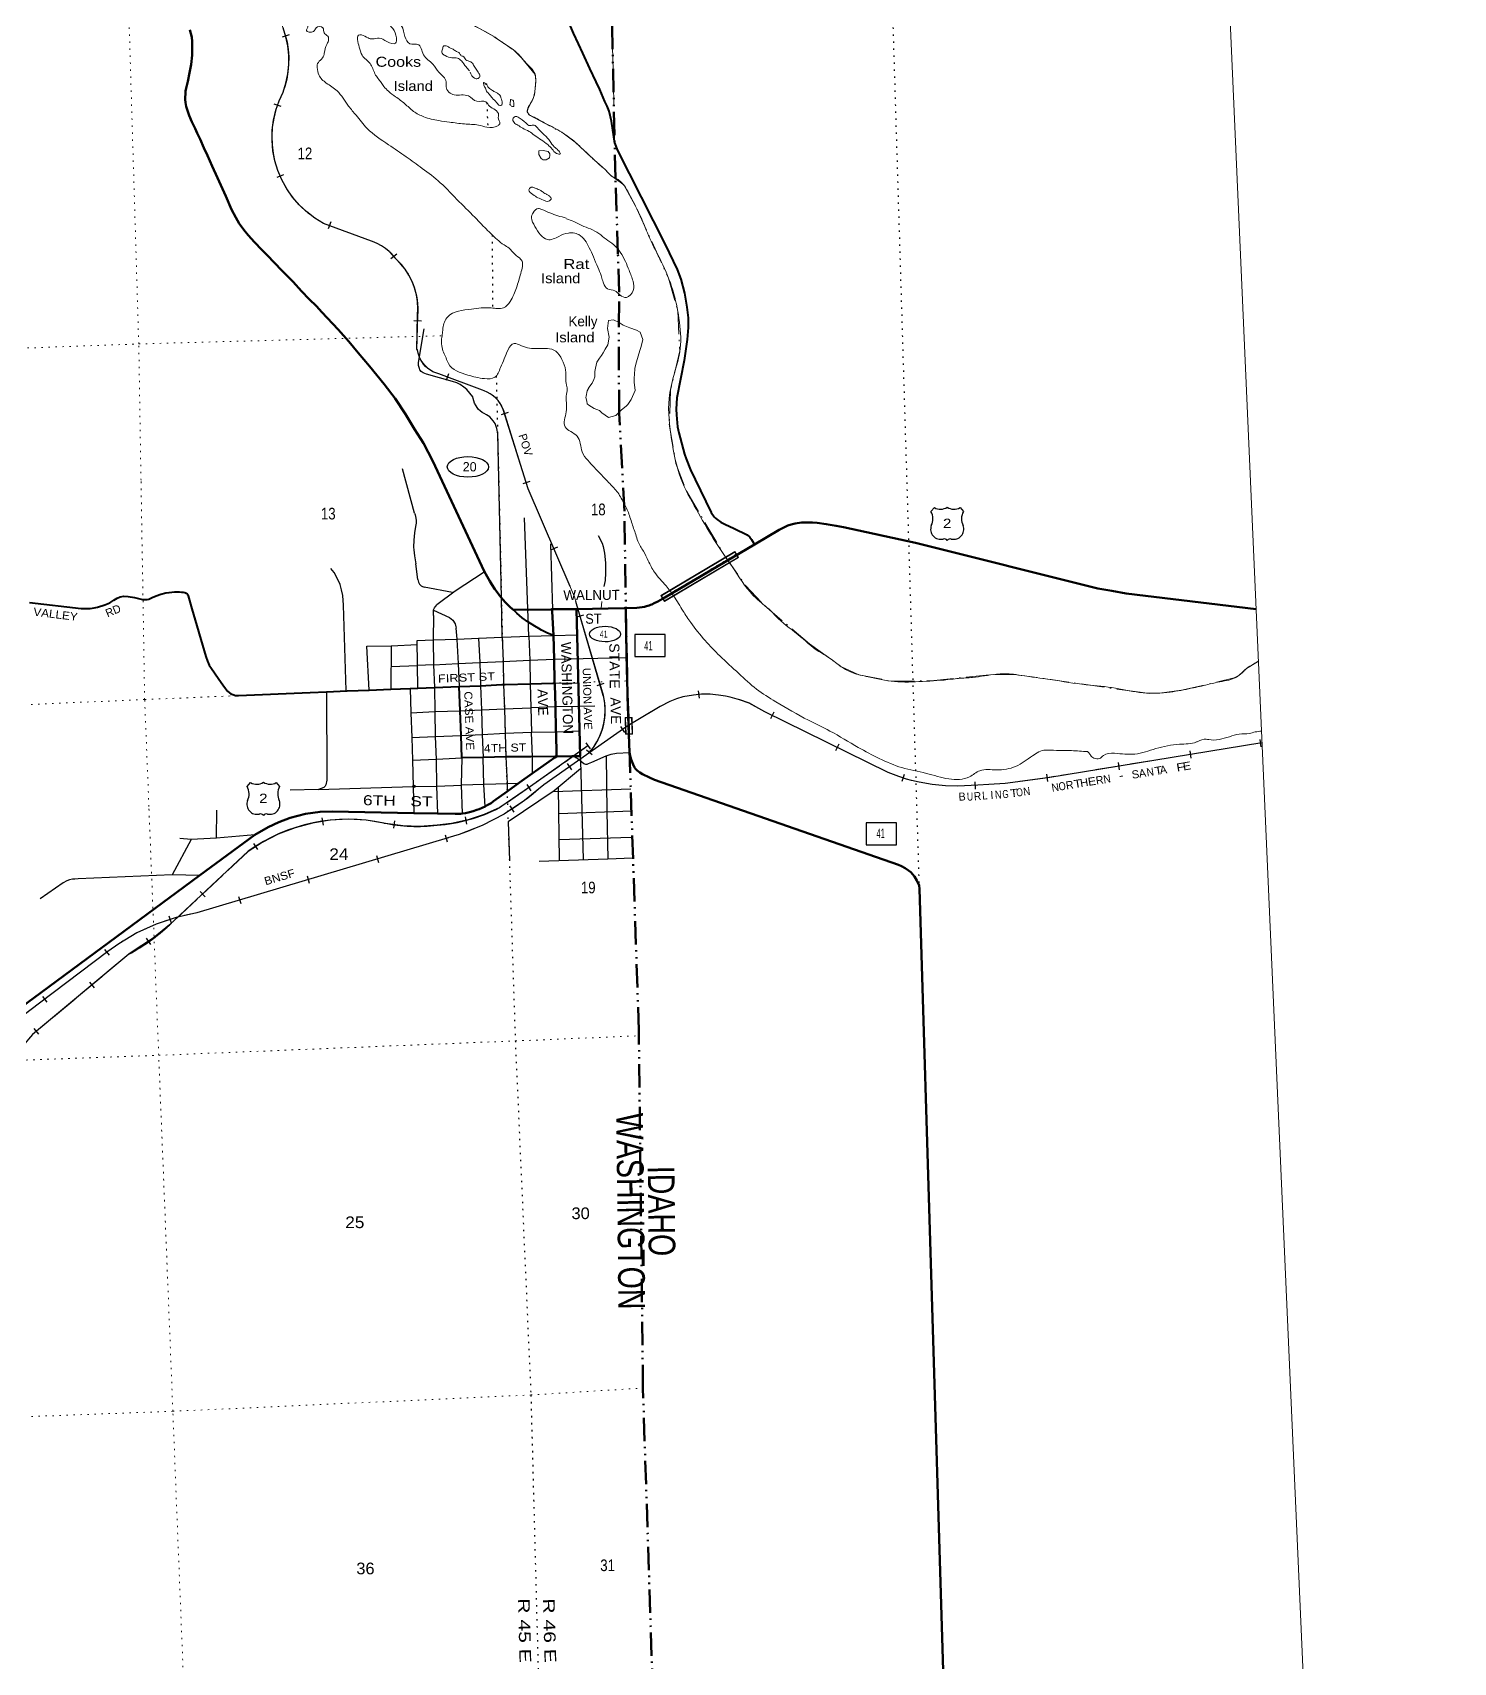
# Model space of a CAD drawing. Header units: feet. Extents: x 733631 to 986127, y 195788 to 388968.
# Drawn here: x 964826 to 986127, y 256671 to 281106 of the extents above; entities that cross this region are included whole.
import ezdxf
from ezdxf.enums import TextEntityAlignment as Align

# ---------------------------------------------------------------- set-up
doc = ezdxf.new("R2010")
doc.units = ezdxf.units.FT
doc.header["$LTSCALE"] = 70
doc.header["$PDMODE"] = 32
doc.header["$PDSIZE"] = 35
for name, pattern in [('DASH_DOUBLE_DOT', [9.2, 5, -1.2, 0.3, -1.2, 0.3, -1.2]), ('DOT_DASHED', [7.7, 5, -1.2, 0.3, -1.2]), ('DOTTED', [1.5, 0.3, -1.2]), ('LONG_DASHED', [7.5, 6, -1.5])]:
    doc.linetypes.add(name, pattern=pattern)
for name, color, linetype, lineweight in [('10', 7, 'DASH_DOUBLE_DOT', 60), ('16', 7, 'Continuous', 25), ('17', 7, 'Continuous', 25), ('20', 7, 'Continuous', 70), ('23', 7, 'Continuous', 70), ('26', 7, 'Continuous', 40), ('29', 7, 'Continuous', 25), ('34', 7, 'Continuous', 25), ('39', 7, 'Continuous', 13), ('4', 7, 'Continuous', 13), ('44', 7, 'DOT_DASHED', 13), ('55', 7, 'DOTTED', 100), ('57', 7, 'Continuous', 13), ('59', 7, 'Continuous', 13), ('6', 7, 'DOTTED', 25), ('63', 7, 'Continuous', 25), ('7', 7, 'DOTTED', 13)]:
    doc.layers.add(name, color=color, linetype=linetype, lineweight=lineweight)
doc.layers.add('27', color=7, linetype='Continuous')
doc.layers.add('42', color=7, linetype='Continuous')

msp = doc.modelspace()

# ---------------------------------------------------------------- linework, layer by layer
at = {"layer": '10'}
for points in [[(973758.24, 270837.44), (973736.11, 271500.52), (973698.67, 273932.53), (973619.74, 275399.68), (973612.91, 276726.2), (973622.28, 277215.26), (973602.32, 277783.99), (973564.26, 278925.54), (973380.03, 287394.26), (973382.82, 287468.56), (973243.5, 292659.71), (973249.6, 292762.94), (973095.97, 296695.18)], [(974259.5, 250745.89), (974146.04, 255406.99), (974148.83, 255481.29), (973976.58, 260784.39), (973915.89, 266064.95), (973914.79, 266145.69), (973758.24, 270837.44)]]:
    msp.add_lwpolyline(points, dxfattribs=at)
at = {"layer": '16'}
for p, q in [((978295.02, 273925.85), (978346.33, 273984.61)), ((978538.09, 273990.58), (978537.81, 273990.38)), ((978730.18, 273984.7), (978781.57, 273925.85)), ((968043.58, 269802.63), (968094.89, 269861.39)), ((968286.65, 269867.36), (968286.37, 269867.16)), ((968478.74, 269861.48), (968530.13, 269802.63))]:
    msp.add_line(p, q, dxfattribs=at)
for centre, radius, start, end in [((978102.04, 273815.22), 222.05, 332.97043, 29.75871), ((978437.41, 274142.27), 182.07, 239.97227, 303.45418), ((978639.19, 274141.77), 181.52, 236.33975, 300.08743), ((978639.18, 274142.27), 182.07, 236.54582, 236.59441), ((978974.54, 273815.22), 222.05, 150.24129, 207.02957), ((978441.23, 273660.32), 151.42, 159.09177, 283.81923), ((978635.35, 273660.32), 151.42, 256.18077, 20.90823), ((967850.6, 269692), 222.05, 332.97043, 29.75871), ((968185.97, 270019.05), 182.07, 239.97227, 303.45418), ((968387.75, 270018.55), 181.52, 236.33975, 300.08743), ((968387.74, 270019.05), 182.07, 236.54582, 236.59441), ((968723.1, 269692), 222.05, 150.24129, 207.02957), ((968189.79, 269537.1), 151.42, 159.09177, 283.81923), ((968383.91, 269537.1), 151.42, 256.18077, 20.90823)]:
    msp.add_arc(centre, radius, start, end, dxfattribs=at)
for centre, major_axis, start_param, end_param in [((978496.57, 273461.5), (-19.56, 51.67), 4.95877769, 6.28318531), ((978580.02, 273461.5), (19.56, 51.67), 0, 1.32637542), ((968245.13, 269338.28), (-19.56, 51.67), 4.95877769, 6.28318531), ((968328.58, 269338.28), (19.56, 51.67), 0, 1.32637542)]:
    msp.add_ellipse(centre, major_axis=major_axis, ratio=0.929097, start_param=start_param, end_param=end_param, dxfattribs=at)
at = {"layer": '17'}
for points in [[(973853.24, 271753.45), (974309.53, 271753.45), (974309.53, 272083.68), (973853.24, 272083.68)], [(977323.47, 268929.43), (977779.76, 268929.43), (977779.76, 269259.66), (977323.47, 269259.66)]]:
    msp.add_lwpolyline(points, close=True, dxfattribs=at)
for centre, major_axis in [((971352.53, 274595.14), (309.24, -1)), ((973409.85, 272088.22), (232.27, -0.75))]:
    msp.add_ellipse(centre, major_axis=major_axis, ratio=0.500121, dxfattribs=at)
at = {"layer": '20'}
for p, q in [((972980.52, 272462.39), (973037.97, 270258.57)), ((972681.63, 270254.88), (972908.46, 270257.23)), ((972908.46, 270257.23), (973037.97, 270258.57))]:
    msp.add_line(p, q, dxfattribs=at)
for points in [[(975648.8, 273433.06), (976017.41, 273651.71), (976077.2, 273681.22), (976120.3, 273703.3), (976148.37, 273715.33), (976200.49, 273733.39), (976260.63, 273747.43), (976354.85, 273759.46), (976445.06, 273763.48), (976519.23, 273763.48), (976587.39, 273757.46), (976723.71, 273737.4), (976873.05, 273713.31), (976981.31, 273693.25), (978065.07, 273458.05)], [(973721.95, 272475.31), (973883.61, 272483.69), (973963.79, 272491.71), (973998.36, 272497.73), (974030.44, 272505.76), (974068.53, 272516.79), (974091.87, 272525.37), (974109.62, 272532.84), (974145.71, 272549.89), (974199.34, 272578.97), (974303.58, 272635.13), (975648.8, 273433.06)], [(978065.07, 273458.05), (980794.5, 272772.9), (981005.67, 272734.88), (981221.87, 272698.65), (983168.26, 272463.23)], [(972980.52, 272462.39), (972951.44, 272461.88), (972649.7, 272459.7), (972612.44, 272459.43)], [(972635.01, 272065.52), (972614.08, 272430.86), (972612.44, 272459.43)], [(973721.95, 272475.31), (973693.63, 272474.81), (972980.52, 272462.39)], [(972653.05, 271353.8), (972652.39, 271379.38), (972643.7, 271713.89), (972635.01, 272065.52)], [(972681.63, 270254.88), (972680.83, 270279.88), (972673.72, 270601.38), (972673.17, 270626.38), (972672.71, 270651.38), (972663.53, 271004.2), (972653.78, 271329.38), (972653.05, 271353.8)], [(964398.91, 266303.51), (967328.21, 268469.39), (968156.31, 269076.51), (968358.33, 269195.17), (968520.15, 269269.11), (968689.95, 269335.06), (968915.7, 269391.01), (969137.44, 269424.99), (969317.24, 269428.98), (970541.24, 269403.89), (970897.71, 269396.24), (971159.61, 269392.36), (971218.18, 269393.61), (971243.73, 269394.85), (971266.5, 269397.26), (971315.69, 269404.95), (971375.16, 269417.47), (971431.06, 269432.23), (971486.5, 269451.46), (971521.82, 269464.44), (971609.42, 269504.3), (971643.53, 269522.39), (971663.43, 269533.85), (971699.29, 269555.25), (971737.87, 269582.69), (971939.78, 269726.6), (972128.29, 269861.67), (972313.79, 269996.47), (972656.38, 270237.14), (972681.63, 270254.88)]]:
    msp.add_lwpolyline(points, dxfattribs=at)
at = {"layer": '23'}
msp.add_line((973774.86, 270314.96), (973762.02, 270718.53), dxfattribs=at)
for points in [[(972024.06, 272455.96), (971976.04, 272502.74), (971952.61, 272527.37), (971922.54, 272559.11), (971873.14, 272610.69), (971849.25, 272635.64), (971829.6, 272660.69), (971825.73, 272665.62), (971805.04, 272698.32), (971758.01, 272760.2), (971711.12, 272830.28), (971678.92, 272883.97), (971640.51, 272952.35), (971597.02, 273033.19), (970825.89, 274680.48), (970685.04, 274951.43), (970553.68, 275160.06), (970415.54, 275384.95), (970261.15, 275617.97), (970095.92, 275834.74), (969879.23, 276105.69), (969708.59, 276303.48), (969565.03, 276474.18), (969405.22, 276655.72), (969160.09, 276914.48), (969081.54, 277003.89), (968974.55, 277110.92), (968855.37, 277231.49), (968730.77, 277366.97), (968556.74, 277544.45), (968456.52, 277647.41), (968337.34, 277776.11), (968261.5, 277849.27), (968153.82, 277965.78), (968060.38, 278067.38), (967995.37, 278147.32), (967924.95, 278243.5), (967873.48, 278331.56), (967809.83, 278452.14), (967725.19, 278652.64), (967596.53, 278927.66), (967520.68, 279105.13), (967448.91, 279260.93), (967393.38, 279380.15), (967336.5, 279507.5), (967293.16, 279598.27), (967263.36, 279666.01), (967215.96, 279768.97), (967172.63, 279863.8), (967137.08, 279966.77), (967129.97, 279998.27), (967124.21, 280029.43), (967120.15, 280057.54), (967115.07, 280105.3), (967114.73, 280144.58), (967116.6, 280175.74), (967119.81, 280228.58), (967127.43, 280270.57), (967151.81, 280372.18), (967178.9, 280500.88), (967204.63, 280625.51), (967219.52, 280769.11), (967220.87, 280889.69), (967218.16, 280970.97), (967212.06, 281036.67), (967200.55, 281090.86), (967184.98, 281147.76)], [(972024.06, 272455.96), (972261.37, 272453.99), (972599.7, 272455.73), (972612.44, 272459.43)], [(973762.02, 270718.53), (973747.24, 271154.21), (973732.91, 271736.57), (973727.61, 272010.23), (973726.85, 272049.58), (973726.73, 272060.23), (973722.23, 272450.25), (973721.95, 272475.31)], [(973774.86, 270314.96), (973782.87, 270262.16), (973788.38, 270241.1), (973799.91, 270206), (973829.65, 270134.25), (973851.52, 270089.65), (973866.56, 270065.58), (973891.62, 270040.5), (973930.4, 270013.58), (973970.8, 269989.35), (974073.04, 269937.19), (974151.95, 269904.33), (977809.88, 268629.67), (977855.39, 268610.29), (977907.51, 268580.2), (977955.62, 268544.09), (977991.71, 268518.02), (978049.84, 268451.82), (978084.02, 268391.56), (978116, 268317.42), (978124.52, 268267.31), (978646.94, 250937.69)]]:
    msp.add_lwpolyline(points, dxfattribs=at)
at = {"layer": '26'}
msp.add_line((968986.45, 271212.53), (969234.04, 271223.44), dxfattribs=at)
for points in [[(973552.95, 279445.56), (973503.61, 279776.41), (973468.99, 279930.19), (973439.66, 280005.32), (973407.39, 280074.57), (973328.17, 280255.33), (973275.37, 280366.85), (973179.15, 280566.4), (973075.29, 280800), (973009.58, 280937.34), (972936.82, 281098.15), (972838.25, 281317.66)], [(973552.95, 279445.56), (973590.92, 279350.04), (974311.71, 277928.88), (974492.16, 277553.66), (974543.86, 277411.01), (974600.13, 277200.77), (974633.9, 276990.54), (974652.66, 276829.11), (974652.66, 276686.45), (974642.07, 276506.13), (974596.38, 276190.89), (974485.33, 275629), (974474.46, 275460.7), (974478.21, 275374.35), (974496.97, 275194.15), (974516.88, 275104.41), (974602.01, 274784.95), (974623.07, 274717.99), (974688.3, 274552.19), (974758.2, 274407.34), (974999.7, 273910.22), (975045.66, 273845.45), (975066.29, 273824.81), (975090.25, 273804.79), (975143.2, 273764.74), (975202.29, 273733.77), (975342.66, 273672.4), (975536.82, 273577.85), (975578.4, 273541.36), (975606.54, 273507.58), (975648.8, 273433.06)], [(964781.99, 272562.5), (965556.49, 272469.72), (965691.7, 272471.86), (965747.28, 272480.41), (965801.79, 272491.11), (965908.67, 272525.32), (965982.42, 272557.39), (966045.48, 272596.95), (966094.65, 272626.89), (966140.26, 272646.65), (966195.98, 272655.66), (966258.18, 272651.48), (966354.37, 272634.38), (966476.22, 272606.58), (966488.59, 272605.7), (966507.61, 272604.46), (966525.39, 272605.08), (966544.42, 272608.18), (966566.95, 272612.53), (966587.22, 272619.97), (966616.79, 272635.07), (966679.04, 272661.93), (966747.28, 272685.51), (966823.39, 272704.13), (966875.91, 272713.23), (966952.84, 272719.44), (967029.05, 272719.44), (967057.59, 272717.58), (967085.92, 272714.68), (967110.53, 272710.55), (967127.48, 272702.69), (967141.96, 272690.89), (967151.47, 272677.45), (967159.95, 272659.45), (967168.84, 272626.97), (967215.48, 272467.43), (967424.56, 271751.67), (967447.31, 271680.5), (967475.43, 271624.23), (967508.52, 271570.45), (967552.36, 271505.91), (967617.71, 271412.4), (967680.58, 271329.65), (967716.98, 271274.21), (967749.45, 271234.49), (967778.82, 271209.25), (967800.74, 271191.05), (967827.62, 271180.71), (967869.81, 271167.88), (967913.24, 271167.47), (968986.45, 271212.53)], [(972635.01, 272065.52), (972547.62, 272103.3), (972497.95, 272127.1), (972457.15, 272148.27), (972415.09, 272171.19), (972355.66, 272205.96), (972249.24, 272274.11), (972167.33, 272334.06), (972124.72, 272369.2), (972087.56, 272400.19), (972069.93, 272415.05), (972024.06, 272455.96)], [(969234.04, 271223.44), (969543.3, 271236.07), (969869.95, 271248.49), (970198.87, 271260.65), (970488.77, 271272.9), (970601, 271277.61), (970849.81, 271287.83), (971223.84, 271303.4)], [(971223.84, 271303.4), (971541.82, 271314.08), (971860.77, 271329.95), (971909.12, 271332.35), (971910.77, 271332.4), (972285.17, 271343.13), (972627.7, 271353.61), (972653.05, 271353.8)], [(972681.63, 270254.88), (972656.38, 270254.55), (972293.89, 270249.86), (971922.46, 270246.85), (971583.69, 270237.22), (971260.45, 270233.08), (971249.15, 270570.11), (971237.2, 270939), (971223.84, 271303.4)]]:
    msp.add_lwpolyline(points, dxfattribs=at)
at = {"layer": '29'}
for p, q in [((972268.18, 272055.97), (972202.01, 273829.17)), ((970601.72, 272906.01), (970572.43, 273141.17)), ((971122.98, 272709.67), (970694.98, 272792.43)), ((969526.93, 271241.5), (969485.51, 272522.27)), ((971868.28, 272043.3), (971853.75, 272633.28)), ((970834.68, 272365.58), (970831.42, 272001.65)), ((970838.74, 272445.52), (971078.68, 272334.48)), ((970831.42, 272001.65), (971190.86, 272010.98)), ((971190.86, 272010.98), (971177.25, 272176.66)), ((971511.79, 272028.8), (971529.89, 271661.35)), ((972635.01, 272065.52), (972988.79, 272075.91)), ((970200.28, 271914.09), (970594.92, 271932.38)), ((972643.7, 271713.89), (973732.91, 271736.57)), ((970201.3, 271602.39), (970596.48, 271618.61)), ((970837.75, 271625.14), (970596.48, 271618.61)), ((971529.89, 271661.35), (971541.82, 271314.08)), ((970849.81, 271287.83), (970856.52, 270926.33)), ((972653.05, 271353.8), (973006.53, 271355.65)), ((972653.05, 271353.8), (973006.53, 271355.65)), ((972296.34, 270984.99), (972663.53, 271004.2)), ((972663.53, 271004.2), (973022.92, 271008.34)), ((973022.92, 271008.34), (973256.13, 271011.74)), ((970856.52, 270926.33), (970862.39, 270553.18)), ((972295.6, 270985.26), (972303.79, 270615.05)), ((972673.42, 270623.92), (973030.07, 270635.63)), ((973037.97, 270258.57), (973039.83, 270187.08)), ((973039.83, 270187.08), (973078.4, 268707.27)), ((969113.94, 269759.65), (970527.74, 269803.67)), ((970882.21, 269809.19), (970897.71, 269396.24)), ((971251.85, 269825.75), (972113.78, 269851.28)), ((972631.04, 269727.86), (973792.89, 269769.99)), ((972704.49, 269786.72), (972720.04, 268698.93)), ((969113.94, 269759.65), (968687.84, 269749.53)), ((967583.61, 269029.93), (967588.6, 269449.24)), ((972708.56, 269397.57), (973813.74, 269439.6)), ((972720.4, 269006.17), (973799.09, 269043.14)), ((967203.71, 269008.5), (966919.13, 268480.7)), ((967328.21, 268469.39), (966919.13, 268480.7))]:
    msp.add_line(p, q, dxfattribs=at)
at = {"layer": '29', "lineweight": 13}
msp.add_line((973360.77, 272577.5), (973348.53, 272469.24), dxfattribs=at)
at = {"layer": '29'}
for points in [[(971853.75, 272633.28), (971799.95, 275092.78), (971786.83, 275170.31), (971759.41, 275244.26), (971731.4, 275287.2), (971678.93, 275343.26), (971631.24, 275375.46), (971596.66, 275393.36), (971568.35, 275409.46), (971535.56, 275436.29), (971513.5, 275456.57), (971490.85, 275486.39), (971476.54, 275508.46), (971452.1, 275549.61), (971442.56, 275584.2), (971433.02, 275620.58), (971427.65, 275645.03), (971335.84, 275754.76), (971291.72, 275790.54), (971235.68, 275828.71), (971184.41, 275856.15), (971123.6, 275875.23), (970732.51, 275987.35), (970683.62, 276004.05), (970652.62, 276026.71), (970633.84, 276049.37), (970626.39, 276069.65), (970612.08, 276112.59), (970611.78, 276162.08), (970696.75, 276665.79)], [(970551.2, 273899.67), (970369.95, 274565.26), (970369.88, 274567.27)], [(970566.9, 273702.36), (970550.01, 273605.84), (970539.65, 273496.91), (970538.35, 273391.86), (970540.94, 273349.07), (970550.01, 273263.48), (970572.43, 273141.17)], [(970551.2, 273899.67), (970561.03, 273873.64), (970568.16, 273850.29), (970573.99, 273824.36), (970577.23, 273792.58), (970575.94, 273749.79), (970566.9, 273702.36)], [(972624.7, 272455.86), (972594.96, 273434.16), (972598.76, 273440.36)], [(973305.67, 273564.71), (973367.77, 273453.45), (973381.35, 273399.06), (973399.18, 273303.07), (973414.74, 273157.8), (973417.33, 273007.34), (973409.55, 272890.6), (973390.15, 272799.91)], [(969485.51, 272522.27), (969477.72, 272664.26), (969459.57, 272752.46), (969434.94, 272832.88), (969394.76, 272926.26), (969345.5, 273010.57), (969299.15, 273071.91)], [(971598.03, 273018.72), (971159.77, 272733.36), (970887.01, 272527.1)], [(970601.72, 272906.01), (970604.93, 272884.79), (970609.95, 272867.94), (970614.86, 272856.53), (970620.48, 272846.86), (970628.1, 272836.17), (970637.66, 272825.14), (970645.96, 272816.64), (970653.37, 272810.88), (970662.17, 272804.97), (970672.97, 272799.53), (970686.58, 272794.66), (970694.98, 272792.43)], [(970834.68, 272365.58), (970834.24, 272400.94), (970834.89, 272422.34), (970838.78, 272449.58), (970842.67, 272461.9), (970850.45, 272479.41), (970861.46, 272496.92), (970869.24, 272508.59), (970887.01, 272527.1)], [(971078.68, 272334.48), (971103.54, 272316.65), (971124.93, 272297.85), (971137.56, 272283.57), (971152.8, 272258.29), (971160.89, 272239.47), (971172.56, 272199.26), (971177.25, 272176.66)], [(970601, 271277.61), (970591.9, 271992.13), (970831.42, 272001.65), (970837.75, 271625.14), (970849.81, 271287.83)], [(971187.61, 272007.73), (971205.99, 271646.87), (971223.84, 271303.4)], [(971189.7, 272014.32), (971511.79, 272028.8), (971868.28, 272043.3)], [(971868.28, 272043.3), (972268.18, 272055.97), (972635.01, 272065.52)], [(971868.28, 272043.3), (971879.14, 271677.66), (971886.53, 271331.23)], [(972268.18, 272055.97), (972280.85, 271697.57), (972284.97, 271342.75), (972295.43, 270984.99)], [(969869.95, 271248.49), (969835.37, 271905.67), (970200.28, 271914.09), (970198.87, 271260.65)], [(970837.75, 271625.14), (971205.99, 271646.87), (971529.89, 271661.35), (971879.14, 271677.66), (972280.85, 271697.57), (972643.7, 271713.89)], [(970488.77, 271272.9), (970496.54, 270909.36), (970513.04, 270539.43), (970520.16, 270196.14), (970541.24, 269403.89)], [(971541.82, 271314.08), (971553.91, 270954.35), (971567.7, 270584.59), (971579.15, 270238.28)], [(971886.53, 271331.23), (971898.72, 270965.39), (971912.51, 270595.62), (971922.46, 270246.85), (971940.7, 269846.17), (971939.78, 269726.6)], [(969234.04, 271223.44), (969239.42, 269940.12), (969235.37, 269899.61), (969223.22, 269828.72), (969218.1, 269816.83), (969211.04, 269808.49), (969203.34, 269800.14), (969190.82, 269790.23), (969150.33, 269772), (969113.94, 269759.65)], [(970496.54, 270909.36), (970856.52, 270926.33), (971237.2, 270939), (971553.91, 270954.35), (971898.72, 270965.39), (972295.73, 270984.69)], [(970513.04, 270539.43), (970862.39, 270553.18), (971249.15, 270570.11), (971567.7, 270584.59), (971911.04, 270600.49), (972307.09, 270616.51), (972673.42, 270623.92)], [(970862.39, 270553.18), (970878.04, 270210.05), (970882.21, 269809.19)], [(972302.15, 270613.41), (972313.61, 270246.48), (972313.79, 269996.47)], [(972908.46, 270257.23), (972927.65, 270254.65), (972937.38, 270251.73), (972954.55, 270247.19), (972971.4, 270239.08), (972991.17, 270227.41), (973033.3, 270193.36), (973091.63, 270147.96), (973102.49, 270141.15), (973116.26, 270137.59), (973128.74, 270137.59), (973142.35, 270139.86), (973159.85, 270146.99), (973209.44, 270168.72), (973425.07, 270264.55), (973498.65, 270286.75), (973581.61, 270301.02), (973774.86, 270314.96)], [(973425.07, 270264.55), (973436.53, 269427.27), (973447.83, 268716.86)], [(970520.16, 270196.14), (970879.68, 270212.18), (971260.45, 270233.08)], [(971260.45, 270233.08), (971251.85, 269825.75), (971266.5, 269397.26)], [(971609.42, 269504.3), (971591.15, 269831.26), (971582.43, 270228.45)], [(973042.88, 270069.89), (972646.91, 269738.53), (971953.69, 269272.6), (971973.71, 268694.29)], [(970527.74, 269803.67), (970882.21, 269809.19), (971259.83, 269822.21)], [(968156.31, 269076.51), (967583.61, 269029.93), (967203.71, 269008.5), (967032.36, 269023.02)], [(972420.5, 268685.78), (973449.69, 268720.97), (973820.63, 268732.82)], [(966919.13, 268480.7), (965510.89, 268418.51), (965459.48, 268415.65), (965425.91, 268411.36), (965379.5, 268401.36), (965338.08, 268386.36), (965286.67, 268357.79), (964939.67, 268118.67)]]:
    msp.add_lwpolyline(points, dxfattribs=at)
msp.add_point((970543.88, 269803.96), dxfattribs=at)
at = {"layer": '34'}
for p, q in [((968673.46, 281071.29), (968568.24, 281037.18)), ((968553.16, 279995.73), (968448.65, 280031.96)), ((968588.87, 278975.57), (968486.95, 278932.6)), ((969295.58, 278266.58), (969256.92, 278162.95)), ((970284.5, 277782.54), (970197.56, 277714.15)), ((970654.39, 276781.33), (970543.81, 276784.12)), ((971063, 275991.48), (971024.48, 275887.8)), ((971957.51, 275410.29), (971851.99, 275377.13)), ((972280.5, 274373.65), (972174.98, 274340.49)), ((972694.48, 273390.89), (972592.81, 273347.32)), ((973087.87, 272373.54), (972981.68, 272342.55)), ((973390.71, 271344.98), (973284.53, 271314)), ((974805.02, 271239.24), (974818.51, 271129.43)), ((975937.44, 270915.97), (975888.65, 270816.69)), ((973638.11, 270704.77), (973701.67, 270614.25)), ((983224.77, 270507.22), (983242.47, 270398.04)), ((973214.69, 270277.32), (973128.2, 270346.27)), ((976913.76, 270436.18), (976864.97, 270336.91)), ((982173.51, 270335.63), (982191.22, 270226.45)), ((972840.3, 270145.41), (972903.85, 270054.88)), ((981099.7, 270161.53), (981117.4, 270052.35)), ((977893.12, 269982.74), (977859.47, 269877.38)), ((978950.98, 269873.37), (978955.05, 269762.83)), ((980027.12, 269987.88), (980042.02, 269878.28)), ((971978.88, 269511.04), (972039.84, 269418.74)), ((971009.48, 269078.93), (971041.12, 268972.95)), ((969982.81, 268769.74), (970014.45, 268663.75)), ((968941.65, 268461.65), (968973.28, 268355.67)), ((967914.98, 268152.45), (967946.62, 268046.47)), ((966867.38, 267862.12), (966902.64, 267757.28)), ((965906.36, 267360.47), (965973.07, 267272.25)), ((964973.67, 266655.65), (965040.39, 266567.42))]:
    msp.add_line(p, q, dxfattribs=at)
at = {"layer": '34', "lineweight": 13}
for p, q in [((969906.79, 277978.68), (969189.55, 278246.25)), ((971570.49, 275745.84), (970914.76, 275989.49)), ((973762.08, 270724.02), (972487.88, 269829.42)), ((965953.78, 267329.26), (964927.55, 266553.3))]:
    msp.add_line(p, q, dxfattribs=at)
at = {"layer": '34'}
for points in [[(972884.13, 272803.06), (972256.75, 274267.11), (971883.59, 275454.7), (971883.59, 275454.63), (971861.99, 275501.63), (971835.51, 275546.27), (971804.51, 275587.9), (971769.33, 275626.05), (971730.35, 275660.33), (971687.99, 275690.34), (971642.74, 275715.75), (971595.06, 275736.31), (971570.12, 275744.8), (970914.4, 275988.45), (970870.92, 276002.66), (970829.1, 276021.37), (970789.46, 276044.35), (970752.44, 276071.35), (970718.43, 276102.06), (970687.83, 276136.17), (970660.97, 276173.28), (970638.13, 276213), (970619.56, 276254.89), (970605.48, 276298.49), (970596.04, 276343.31), (970594.74, 276352.22), (970586.4, 276356), (970599.2, 276862.09), (970604.32, 276967.41), (970598.4, 277072.61), (970581.52, 277176.62), (970553.86, 277278.29), (970515.73, 277376.51), (970467.54, 277470.21), (970409.81, 277558.36), (970343.19, 277639.99), (970269.66, 277713.1), (970224.35, 277770.68), (970173.36, 277823.14), (970117.17, 277869.97), (970056.4, 277910.67), (969991.7, 277944.8), (969923.76, 277971.99), (969906.43, 277977.64), (969189.07, 278245.26), (969057.99, 278324.47), (968935.94, 278416.92), (968824.23, 278521.62), (968724.07, 278637.42), (968636.56, 278763.07), (968562.67, 278897.16), (968503.19, 279038.26), (968458.8, 279184.79), (968429.97, 279335.16), (968417, 279487.71), (968420.06, 279640.8), (968439.11, 279792.71), (968473.92, 279941.82), (968523.67, 280085.31), (968581.02, 280213.93), (968624.6, 280347.72), (968653.93, 280485.33), (968668.73, 280625.27), (968668.83, 280765.98), (968654.2, 280905.93), (968625.04, 281043.59), (968581.64, 281177.45)], [(973171.31, 270310.5), (973233.29, 270388.23), (973286.77, 270471.96), (973331.21, 270560.83), (973366.12, 270653.86), (973391.1, 270750.02), (973405.9, 270848.28), (973410.36, 270947.53), (973404.41, 271046.72), (973388.12, 271144.75), (973382.25, 271169.77), (972971.87, 272576.13)], [(983257.16, 270456.01), (980044.92, 269935.2), (979407.98, 269848.57), (979162.52, 269832.08), (978999.18, 269820.51), (978697.27, 269809.39), (978511.47, 269813.45), (978313.37, 269831.67), (978116.24, 269866.33), (978004.47, 269891.31), (977929.12, 269913.93), (977811.2, 269951.59), (977655.02, 270011.07), (975805.35, 270920.04), (975570.55, 271052.44), (975425.71, 271102.41), (975282.53, 271143.36), (975213.59, 271158.33), (975107.12, 271174.71), (974981.84, 271187.49), (974924.18, 271189.75), (974853.31, 271187.49), (974733.74, 271171.65), (974575.86, 271144.98), (974482.25, 271114.99), (974381.1, 271077.52), (974235.74, 271000.91), (973717.55, 270692.02)], [(973717.72, 270691.53), (972488.55, 269828.54), (972202.78, 269593.47), (971893.94, 269389.51), (971565.47, 269218.96), (971220.98, 269083.66), (971053.3, 269032.3), (971054.26, 269035.78), (971055.47, 269032.96), (967286.88, 267907.97), (966978.31, 267839.07), (966678.72, 267738.31), (966391.3, 267606.79), (966119.2, 267445.95), (965954.43, 267328.37), (964928.21, 266552.42)]]:
    msp.add_lwpolyline(points, dxfattribs=at)
at = {"layer": '34', "lineweight": 13}
for points in [[(970595.74, 276352.97), (970587.52, 276356.7), (970600.3, 276862.05)], [(973383.31, 271170.05), (972952.62, 272646.04), (972257.78, 274267.49), (971884.69, 275454.87), (971886.71, 275454.95)], [(971054.26, 269035.78), (971054.34, 269033.77), (967286.6, 267909.04)]]:
    msp.add_lwpolyline(points, dxfattribs=at)
at = {"layer": '34', "linetype": 'LONG_DASHED', "lineweight": 13}
msp.add_lwpolyline([(983256.5, 270460.06), (980044.32, 269939.26), (979407.57, 269852.65), (979162.24, 269836.17), (978998.96, 269824.6), (978697.24, 269813.49), (978511.7, 269817.55), (978313.91, 269835.74), (978117.04, 269870.35), (978005.51, 269895.28), (977930.33, 269917.85), (977812.55, 269955.46), (977656.66, 270014.83), (975807.26, 270923.67), (975572.24, 271056.19), (975426.9, 271106.34), (975214.37, 271162.36), (974982.1, 271191.59), (974853.04, 271191.59), (974733.13, 271175.7), (974574.89, 271148.97), (974480.91, 271118.87), (974379.42, 271081.27), (974233.72, 271004.48), (973720.36, 270692.62)], dxfattribs=at)
at = {"layer": '34', "lineweight": 13}
for centre, radius, start, end in [((967326.31, 280696.49), 1345.42, 332.96321, 49.68262), ((969879, 279535.09), 1461.66, 157.9039, 241.85611), ((969698.45, 277310.46), 699.94, 35.18988, 72.68365), ((969597.68, 276963.57), 1007.75, 354.21833, 48.11574), ((971028.5, 276411.06), 436.64, 187.64467, 254.90104), ((971422.86, 275271.3), 496.98, 21.67749, 72.71905), ((972461.14, 270940.36), 950.35, 318.43309, 13.98641), ((970102.45, 272438.06), 3534.87, 285.62181, 312.44089), ((967789.78, 264930.46), 3020.78, 99.58854, 127.42978)]:
    msp.add_arc(centre, radius, start, end, dxfattribs=at)
at = {"layer": '39'}
for points in [[(972574.98, 279229.21), (972527.75, 279197.12), (972481.21, 279199.39), (972450.18, 279218.41), (972413.55, 279277.6), (972415.41, 279334.21), (972481.88, 279338.76), (972557.2, 279323.45), (972582.81, 279288.07), (972579.47, 279269.77)], [(973283.16, 276164.16), (973327.28, 276226.8), (973354.84, 276264.76), (973378.11, 276303.8), (973410.15, 276357.51), (973448.64, 276422.69), (973468.33, 276539.44), (973445.14, 276667.82), (973462.78, 276787.61), (973534.38, 276801.58), (973622.45, 276758.61), (973679.91, 276721.36), (973781.95, 276678.39), (973882.22, 276643.38), (973934.42, 276613), (973976.9, 276505.59), (973948.33, 276398.54), (973929.88, 276340.65), (973877.62, 276172.22), (973856.35, 276072.93), (973849.18, 275976.34), (973847.19, 275933.92), (973844.69, 275901.48), (973846.69, 275866.8), (973857.79, 275738.55), (973801.6, 275604.18), (973747.85, 275532.32), (973736.37, 275515.85), (973731.38, 275509.36), (973647.99, 275444.5), (973568.71, 275362.99), (973459.05, 275334.97), (973361.85, 275403.2), (973323.49, 275438.59), (973243.21, 275467.82), (973165.13, 275519.04), (973141.67, 275540.45), (973133.18, 275581.19), (973119.77, 275636.89), (973123.73, 275654.48), (973140.26, 275733.94), (973140.31, 275736.53), (973155.46, 275761.3), (973155.1, 275767.32), (973170.1, 275791.7), (973210.21, 275844.18), (973215.68, 275851.22), (973239.62, 275906.93), (973257.4, 275946.81), (973256.23, 276004.28), (973256.12, 276026.54), (973265.98, 276076.81), (973274.07, 276119.42)]]:
    msp.add_lwpolyline(points, close=True, dxfattribs=at)
for points in [[(951707.79, 288835.53), (951886.31, 288862.81), (952145.48, 288793.91), (952351.82, 288733.09), (952672.19, 288648.34), (953039.26, 288557.29), (953451.48, 288447.76), (953827.55, 288332.82), (954190.66, 288239.6), (954509.09, 288152.75), (954928.52, 288065.71), (955569.31, 288051.71), (956068.78, 287983.87), (956833.3, 287956.39), (957239.6, 287947.61), (957336.79, 287941.21), (957642.57, 287920.53), (958027.39, 287892.75), (958549.74, 287860.11), (958902.99, 287812.96), (959339.32, 287758.87), (959757.81, 287696.03), (960174.37, 287631.09), (960535.76, 287582.23), (960890.41, 287551.29), (961241.11, 287465.67), (961580.19, 287314.99), (961892.11, 287187.51), (962268.26, 287070.55), (962566.21, 286991.01), (963011.7, 286909), (963394.51, 286828.64), (963956.67, 286706.64), (964302.26, 286596.59), (964455.47, 286499.43), (964518.62, 286433.17), (964699.24, 286201.74), (964787.07, 286071.8), (964808.34, 285991.83), (964958.32, 285769.33), (965106.83, 285532.65), (965275.74, 285290.68), (965430.22, 285056.24), (965650.79, 284836.43), (965975.61, 284584.23), (966222.07, 284425.99), (966498.39, 284278.98), (966539.98, 284248.25), (966640.9, 284197.57), (966737.95, 284142.69), (966751.06, 284116.94), (966827.64, 284016.86), (966873.12, 283885.31), (966880.81, 283843.19), (966903.57, 283619.9), (966939.37, 283425.37), (967031.8, 283176.46), (967120.72, 283018.28), (967189.23, 282917.9), (967399.64, 282647.21), (967641.23, 282405.99), (967867.31, 282200.52), (968072.9, 282002.36), (968325.11, 281799.91), (968458.08, 281703.99), (968516.81, 281647.66), (968521.77, 281623.62), (968533.66, 281525.12), (968669.97, 281395), (968716.75, 281334.17), (968726.07, 281302.22), (968758.34, 281303.44), (968769.5, 281328.1), (968737.93, 281361.23), (968726.52, 281395.13), (968779.42, 281385.02), (968873.45, 281303.78), (968947.31, 281221.77), (968949.1, 281175.4), (968930.34, 281138.33), (969039.94, 281124.32), (969076.31, 281176.19), (969177.23, 281178.01), (969198.42, 281100.06), (969252.8, 281051.64), (969261.5, 280983.31), (969235.37, 280927.79), (969199.95, 280799.22), (969193.2, 280764.63), (969093.71, 280621.51), (969093.17, 280583.12)], [(970929.48, 281618.24), (970767.98, 281668.65), (970691.25, 281720.25), (970653.24, 281763.24), (970631.51, 281802.8), (970607.39, 281799.86), (970470.8, 281780.53), (970394.47, 281769.55), (970392.53, 281767.46), (970409.52, 281745.89), (970545.04, 281688.44), (970858.21, 281581.2), (971042.14, 281473.09), (971223.9, 281368.93), (971357.1, 281266.97), (971658.49, 281098.7), (971925.89, 280921.06), (972132.1, 280759.26), (972204.18, 280671.13), (972358.96, 280481.13), (972370.38, 280394.73), (972365.51, 280311.75), (972338.16, 280130.98), (972273.87, 280017.46), (972243.02, 279927.43), (972260.95, 279881.67), (972322.85, 279847.67), (972417.65, 279798.77), (972578.54, 279711.99), (972816.16, 279573.61), (973007.85, 279421.36), (973139.9, 279297.14), (973280.24, 279167.17), (973399.4, 279062.66), (973462.48, 278998.41), (973487.85, 278969.09), (973564.26, 278925.54), (973700.1, 278807.52), (973791.04, 278649.43), (973939.87, 278352.17), (974079.94, 278020.25), (974248.79, 277675.29), (974425.03, 277243.77), (974516.17, 276819.11), (974535.57, 276369.51), (974443.57, 275980.3), (974368.55, 275622.02), (974406.59, 275003.5), (974544.22, 274421.08), (974778.33, 273955.41), (975031.36, 273522.77), (975352.89, 273042.25), (975671.92, 272626.26), (975889.15, 272440.66), (976002.73, 272323.81), (976340.59, 272047.88), (976657.11, 271801.43), (976690.08, 271784.5), (976775.03, 271729.17), (976949.73, 271598.49), (977122.96, 271506.13), (977351.41, 271448.17), (977748.02, 271376.42), (978166.04, 271378.18), (978603.05, 271410.95), (978707.61, 271423.01), (978919.14, 271437.11), (979276.71, 271487.06), (979492.74, 271489.21), (979647.03, 271468.83), (980097.86, 271405.19), (980619.91, 271328.11), (981062.13, 271278.29), (981474.89, 271207.15), (981880.41, 271218.53), (982197.34, 271275.01), (982443.61, 271330.82), (982591.68, 271366.74), (982855.71, 271433.33), (982936.45, 271486.89), (983024.09, 271571), (983134.53, 271639.82), (983202.21, 271680.55)], [(970379.22, 281171.22), (970511.67, 280931.9), (970600.64, 280929.22), (970687.39, 280775.01), (970828.21, 280632.94), (970917.66, 280513.16), (971026.28, 280367.85), (971025.13, 280293.09), (971147.02, 280170.5), (971256.08, 280170.6), (971361.65, 280156.44), (971485.93, 280076.35), (971621.6, 280067.38), (971676.6, 280002.83), (971761.55, 279947.49), (971812.99, 279870.69), (971806.33, 279834.09), (971830.16, 279740.08), (971799.06, 279708.6), (971638.26, 279688.35), (971511.9, 279717.88), (971299.13, 279736.04), (971075.88, 279763.9), (970915.47, 279786.07), (970691.05, 279844.18), (970538.46, 279925.21), (970406.81, 280039.36), (970269.49, 280143.18), (970161.27, 280225.9), (970093.77, 280300.08), (970053.2, 280357.1), (969959.32, 280486.81), (969886.68, 280641.57), (969766.74, 280766.25), (969723.59, 280889.81), (969698.98, 281003.99), (969712.78, 281065.09), (969754.97, 281070.74), (969855.66, 281026.1), (969922.92, 281010.48), (970023.44, 281022.38), (970138.49, 280972.23), (970268.65, 280948.91), (970279.81, 281026.07), (970227.89, 281167.48), (970139.99, 281246.93), (970073.58, 281292.88), (970045.8, 281332.21), (970064.02, 281383.39), (970152.23, 281348.37), (970300.7, 281269.2), (970379.22, 281171.22)], [(971377.48, 280530.64), (971324.65, 280591.24), (971256.53, 280681.54), (971194.31, 280723.6), (971113.33, 280728.6), (971011.09, 280761.06), (970967.33, 280795.75), (970960.11, 280825.77), (970970.97, 280858.49), (970991.36, 280905.71), (971039.99, 280901.5), (971081.26, 280878.84), (971130.6, 280856.48), (971180.33, 280824.04), (971225.79, 280797.5), (971253.57, 280758.17), (971276.06, 280750.94), (971322.53, 280698.19), (971394.45, 280666.59), (971438.75, 280617.79), (971477.46, 280556.66), (971518.28, 280493.59), (971530.39, 280441.54), (971497.04, 280416.04), (971452.43, 280420.4), (971384.16, 280514.74)], [(969093.17, 280583.12), (969117.71, 280470.96), (969229.43, 280350.01), (969391.56, 280230.97), (969563.88, 280005.28), (969676.31, 279866.18), (969841.41, 279670.51), (970163.98, 279424.29), (970425.42, 279244.4), (970668.47, 279069.87), (970937.28, 278855.94), (971223.01, 278569.95), (971489.82, 278303.43), (971601.38, 278186.5), (971693.78, 278095.1), (971894.33, 277923), (971968.88, 277875.35), (972055.15, 277785.73), (972147.16, 277704.42), (972168.81, 277666.87), (972169.37, 277600.25), (972145.11, 277496.33), (972080.69, 277281.84), (971985.62, 277076.28), (971884.34, 276979.54), (971702.6, 276978.68), (971404.43, 276959.27), (971049.34, 276844.79), (970977.16, 276674.43), (970971.9, 276601.53), (970959.12, 276514.21), (970987.08, 276313.33), (971024.71, 276227.93), (971060.25, 276144.46), (971349.69, 275971.7), (971600.17, 275918.62), (971756.93, 275938.72), (971840.21, 276083.25), (971897.66, 276216.69), (971955.04, 276352.16), (972044.3, 276446.43), (972154.77, 276410.24), (972400.74, 276369.11), (972668.82, 276330.84), (972762.55, 276205.16), (972817.26, 276043.66), (972829.87, 275822), (972839.57, 275779.96), (972831.06, 275686.74), (972825.13, 275421.97), (972809.66, 275195.2), (972990.81, 275054.67), (973066.56, 274819.26), (973150.2, 274693.2), (973344, 274486.5), (973478.76, 274344.21), (973599.1, 274209.44), (973650.85, 274124.58), (973700.74, 274035.6), (973773.92, 273866.73), (973806.13, 273764.96), (973867.75, 273581.52), (973899.96, 273479.75), (973984.54, 273329.49), (974056.7, 273186.83), (974100.46, 273099.64), (974150.12, 273016.71), (974323.68, 272811.27), (974440.84, 272654.17), (974578.64, 272433.23), (974694.4, 272259.92), (974908.77, 271991.41), (975129.73, 271761.52), (975412.59, 271497.63), (975680.16, 271263.45), (975968.21, 271074.48), (976458.09, 270795.43), (976778.85, 270634.96), (977204.86, 270389.23), (977520.6, 270223.74), (977858.48, 270086.15), (978227.41, 269999.21), (978871.62, 269948.99), (979029.69, 270039.82), (979275.66, 270051.19), (979564.43, 270104.58), (979816.81, 270263.62), (980011.41, 270349.77), (980041.74, 270348.91), (980401.58, 270340.38), (980640.49, 270325.23)], [(971649.25, 280292.59), (971707.51, 280248.35), (971755.14, 280217.85), (971794.24, 280199.15), (971840.48, 280152.44), (971854.37, 280106.52), (971865.32, 280032.22), (971853.84, 280015.62), (971831.74, 280012.76), (971783.56, 280057.38), (971716.22, 280127.52), (971677.97, 280176.55), (971633.59, 280227.37), (971605.03, 280286.87), (971594.4, 280300.6), (971588.97, 280336.74), (971586.56, 280346.75), (971586.17, 280356.83), (971598.35, 280355.27), (971635.67, 280330.44), (971649.25, 280292.59)], [(971993.23, 280014.87), (971988.73, 280026.81), (971982.84, 280022.55), (971987.41, 280061.09), (971993.92, 280101.73), (972026.65, 280090.86), (972040.62, 280042.92), (972038.3, 279998.41), (971999.67, 280005.01)], [(972221.56, 279750.92), (972285.72, 279710.96), (972343.97, 279719.23), (972408.99, 279657.08), (972450.8, 279620.3), (972499.21, 279569.64), (972555.85, 279515.24), (972594.41, 279458.15), (972666.25, 279376.06), (972714.43, 279331.45), (972738.25, 279289.94), (972681.47, 279295.86), (972616.38, 279360.03), (972549.19, 279426.14), (972451.44, 279499.16), (972354.01, 279564.11), (972268.83, 279625.5), (972174.11, 279672.38), (972101.65, 279718.09), (972045.64, 279756.35), (972030.89, 279824.45), (972062.3, 279847.86), (972105.12, 279837.37), (972221.56, 279750.92)], [(972425.91, 278748.97), (972465.24, 278724.22), (972519.15, 278687.9), (972556.23, 278669.11), (972585.56, 278641.95), (972600.46, 278622.33), (972561.76, 278578.45), (972484.34, 278595.7), (972400.17, 278630.87), (972327.72, 278676.58), (972268.44, 278747.02), (972295.28, 278784.39), (972307.22, 278788.89), (972345.93, 278780.26), (972360.28, 278774.75), (972423.89, 278748.9)], [(972832.52, 278314.1), (972941.12, 278273.8), (973060.59, 278213.72), (973189.82, 278162.09), (973315.73, 278092.16), (973423.95, 278009.44), (973538.3, 277924.93), (973637.53, 277813.6), (973713.57, 277675.13), (973769.22, 277541.94), (973828.04, 277378.58), (973831.32, 277241.39), (973728.33, 277136.5), (973634.16, 277169.27), (973556.89, 277234.99), (973444.64, 277265.05), (973384.9, 277347.59), (973373.41, 277383.51), (973350.13, 277463.4), (973300.93, 277586.74), (973234.35, 277741.72), (973172.42, 277880.73), (973105.38, 277995.3), (973017.41, 278076.78), (972931.61, 278101.79), (972858.93, 278101.04), (972717.46, 278051.23), (972543.64, 278002.22), (972441.93, 278073.07), (972358.21, 278201.15), (972304.74, 278330.38), (972332.11, 278406.14), (972408.5, 278467.61), (972459.47, 278455.41), (972578.62, 278403.4), (972828.1, 278324.03)], [(980640.49, 270325.23), (980674.01, 270294.19), (980704.04, 270248.89), (980779.98, 270217.45), (980818.22, 270220.92), (980878.95, 270269.68), (981047.42, 270300.32), (981352.81, 270289.72), (981664.77, 270370.24), (982021.73, 270436.32), (982274.9, 270470.18), (982294.76, 270479.01), (982420.72, 270512.08), (982459.35, 270505.47), (982768.68, 270549.54), (982916.68, 270587.48), (983067.7, 270599.28), (983155.74, 270620.8), (983248.87, 270632.14)]]:
    msp.add_spline(points, degree=3, dxfattribs=at)
at = {"layer": '4'}
msp.add_line((978041.57, 388968.11), (986127.21, 205281.03), dxfattribs=at)
msp.add_line((978041.57, 388968.11), (986127.21, 205281.03), dxfattribs=at)
at = {"layer": '44'}
for points in [[(973564.14, 278925.62), (973496.98, 282029.37), (973380.03, 287394.26), (973382.82, 287468.56), (973243.5, 292659.71)], [(971438.07, 281219.82), (971744.21, 281043.86), (972040.48, 280842.73), (972158.14, 280727.58), (972360.6, 280478.9), (972370.21, 280389.17), (972355.29, 280216.27), (972337.88, 280129.97), (972255.2, 279972.87), (972242.67, 279916.42), (972278.02, 279869.34), (972780.61, 279595.92), (972959.92, 279464.61), (973110.02, 279325.09), (973510.7, 278953.63), (973689.19, 278822.55), (973885.83, 278464.34), (974358, 277423.47), (974498.37, 276935.2), (974528.31, 276334.3), (974392.09, 275745.3), (974371.47, 275234.58), (974471.24, 274647.14), (974632.78, 274227.9), (975197.69, 273268.41), (975515.29, 272815.69), (975799.43, 272515.88), (976473.87, 271941.25), (976942.33, 271603.68), (977213.56, 271479.47), (977697.08, 271381.88), (978285.63, 271385.78), (979253.41, 271484.63), (979540.68, 271483.18), (980012.74, 271417.29), (981358.66, 271224.93), (981575.08, 271199.64), (981719.02, 271201.48), (982048.34, 271245.56), (982842.29, 271429.7), (982910.19, 271464.71), (983024.82, 271571.47), (983191.97, 271674.39)]]:
    msp.add_lwpolyline(points, dxfattribs=at)
at = {"layer": '55'}
msp.add_arc((946520.57, 320589.74), 55415.67, 300.05329, 301.43277, dxfattribs=at)
at = {"layer": '57'}
for p, q in [((975355.3, 273326.03), (974245.21, 272665.78)), ((975408.98, 273235.79), (974298.88, 272575.53)), ((975355.3, 273326.03), (975408.98, 273235.79)), ((974298.88, 272575.53), (974245.21, 272665.78))]:
    msp.add_line(p, q, dxfattribs=at)
msp.add_lwpolyline([(975352.51, 273315.06), (975398.01, 273238.58), (974301.66, 272586.49), (974256.17, 272662.99)], close=True, dxfattribs=at)
at = {"layer": '59'}
for points in [[(973716, 270585.45), (973708.82, 270835.34), (973813.78, 270838.36)], [(973813.78, 270838.36), (973820.95, 270588.46), (973715.47, 270585.43)]]:
    msp.add_lwpolyline(points, dxfattribs=at)
msp.add_lwpolyline([(973806.01, 270830.13), (973717.04, 270827.57), (973723.76, 270593.66), (973812.72, 270596.22)], close=True, dxfattribs=at)
at = {"layer": '6'}
for p, q in [((978646.94, 250937.69), (977254.69, 296877.05)), ((971622.33, 280344.34), (971626.86, 280237.73)), ((971634.59, 280056.06), (971650.31, 279686.68)), ((971717.74, 278072.44), (971720.09, 276979.15)), ((971777.09, 275957.94), (971852.74, 272759.84))]:
    msp.add_line(p, q, dxfattribs=at)
for points in [[(971858.23, 272527.77), (971886.53, 271331.23), (971986.53, 268298.73)], [(971986.53, 268298.73), (972062.73, 265988.42), (972296.17, 260680.1), (972437.93, 255340.01)]]:
    msp.add_lwpolyline(points, dxfattribs=at)
at = {"layer": '63'}
for p, q in [((973120.09, 270457.02), (973184.19, 270366.88)), ((972234.31, 269830.98), (972296.62, 269739.59)), ((969163.6, 269334.08), (969180.93, 269224.83)), ((970252.19, 269288.33), (970236.8, 269178.79)), ((971310.28, 269347.52), (971333.76, 269239.43)), ((968140.33, 268950.25), (968200.24, 268857.27)), ((967336.44, 268228.55), (967412, 268147.77)), ((966530.29, 267526.61), (966592.22, 267434.96)), ((965679.32, 266867.4), (965750.14, 266782.43)), ((964927.55, 266553.3), (964514.71, 266241.12)), ((964843.57, 266174.25), (964914.38, 266089.28))]:
    msp.add_line(p, q, dxfattribs=at)
at = {"layer": '63', "linetype": 'LONG_DASHED'}
for points in [[(973152.63, 270413.16), (972291.65, 269800.84), (971829.35, 269485.65), (971597.69, 269381.25), (971356.42, 269301.67), (971108.15, 269247.73), (970891.59, 269222.36), (970633.53, 269204.3), (970374.95, 269213.31), (970118.78, 269249.3), (970092.26, 269254.6), (969826.06, 269296.7), (969556.94, 269310.76), (969287.84, 269296.6), (969021.68, 269254.39), (968761.4, 269184.59), (968509.84, 269087.97), (968269.75, 268965.59), (968059.53, 268830.13), (966858.31, 267706.57), (966881.5, 267730.06), (966880.32, 267727.16), (966631.59, 267527.01), (966377.98, 267362.19), (966269.03, 267287.81), (964824.26, 266083.68), (964828.1, 266092.96), (964827.31, 266086.3), (964680.3, 265913.68)], [(964928.21, 266552.42), (964515.41, 266240.27)]]:
    msp.add_lwpolyline(points, dxfattribs=at)
at = {"layer": '63'}
for points in [[(973151.99, 270414.06), (972291.02, 269801.74), (971828.81, 269486.61)], [(968058.85, 268831), (966879.56, 267727.96), (966881.5, 267730.06)], [(966268.4, 267288.72), (964826.32, 266086.83), (964828.1, 266092.96)]]:
    msp.add_lwpolyline(points, dxfattribs=at)
for centre, radius, start, end in [((969557.44, 266736.25), 2575.61, 78.01117, 125.58013), ((970717.73, 271643.3), 2426.07, 274.10726, 297.25662), ((970590.2, 271675.7), 2470.68, 258.37743, 277.00436), ((964868.82, 269880.9), 2945.88, 298.36561, 313.04391)]:
    msp.add_arc(centre, radius, start, end, dxfattribs=at)
at = {"layer": '7'}
for p, q in [((966482.23, 272568.31), (966451.74, 274396.41)), ((973240.91, 271370.84), (973431.38, 271376.41)), ((973701.13, 271384.3), (973726.43, 271385.04))]:
    msp.add_line(p, q, dxfattribs=at)
for points in [[(966451.74, 274396.41), (966417.68, 276438.45), (966258, 281771.79), (966131.07, 284481.81)], [(952258.8, 275922.27), (955634.79, 276062.73), (960970.12, 276239.37), (966417.68, 276438.45), (970965.75, 276560.84)], [(966569.83, 269502.41), (966506.61, 271106.45), (966482.23, 272568.31)], [(952486.17, 270593.35), (955849.16, 270725.41), (958447.29, 270757.57), (961239.25, 270880.68), (966506.61, 271106.45), (971886.53, 271331.23), (973038.61, 271364.92)], [(967138.22, 255130.4), (966929.13, 260435.61), (966716.79, 265773.01), (966569.83, 269502.41)], [(952713.96, 265254.54), (956073.07, 265350.08), (961373.94, 265581.95), (966716.79, 265773.01), (972062.73, 265988.42), (973915.89, 266064.95)], [(952942.41, 259900.2), (956290.53, 260037.11), (961558.29, 260237.43), (966929.13, 260435.61), (972296.17, 260680.1), (973976.58, 260784.39)]]:
    msp.add_lwpolyline(points, dxfattribs=at)

# ---------------------------------------------------------------- texts
at = {"layer": '10', "width": 0.8}
for s, p in [('WASHINGTON', (973576.47, 264907.2)), ('IDAHO', (974048.33, 264113.45))]:
    msp.add_text(s, height=400, rotation=270.658, dxfattribs=at).set_placement(p)
at = {"layer": '16', "width": 1.2}
for p in [(978536.95, 273678.81), (968285.51, 269555.59)]:
    msp.add_text(' 2 ', height=140, dxfattribs=at).set_placement(p, align=Align.CENTER)
at = {"layer": '16'}
for s, rotation, p in [('WALNUT', 0.414, (972783.79, 272595.9)), ('WASHINGTON', 271.416, (972747.44, 271968.7)), ('AVE', 271.717, (972395.67, 271262.72))]:
    msp.add_text(s, height=150, rotation=rotation, dxfattribs=at).set_placement(p)
for s, height, rotation, width, p in [('ST', 150, 0.414, 0.95, (973112.88, 272242.53)), ('UNION AVE', 120, 271.493, 1.05, (973072.56, 271580.2)), ('6TH   ST', 150, 358.826, 1.3, (969777.99, 269524.04))]:
    msp.add_text(s, height=height, rotation=rotation, dxfattribs=dict(at, width=width)).set_placement(p)
at = {"layer": '17'}
msp.add_text('20', height=140, dxfattribs=at).set_placement((971379.13, 274526.83), align=Align.CENTER)
at = {"layer": '17', "width": 0.6}
for height, p in [(105.2, (973387.63, 272035.62)), (140, (974058.17, 271843.16)), (140, (977540.42, 269030.38))]:
    msp.add_text('41', height=height, dxfattribs=at).set_placement(p, align=Align.CENTER)
at = {"layer": '17', "width": 1.05}
msp.add_text('STATE', height=150, rotation=270.661, dxfattribs=at).set_placement((973472.58, 271950.33))
at = {"layer": '17'}
msp.add_text('AVE', height=150, rotation=271.41, dxfattribs=at).set_placement((973489.03, 271137.52))
at = {"layer": '27'}
for s, rotation, width, p in [('VALLEY', 353.169, 1.1, (964832.7, 272365.09)), ('FIRST ST', 2.393, 1.2, (970905.79, 271360.31)), ('CASE AVE', 272.1, 1.1, (971296.65, 271228.08)), ('4TH ST', 1.628, 1.15, (971593.34, 270313.36))]:
    msp.add_text(s, height=120, rotation=rotation, dxfattribs=dict(at, width=width)).set_placement(p)
msp.add_text('RD', height=120, rotation=22.749, dxfattribs=at).set_placement((965949.86, 272338.55))
at = {"layer": '34'}
msp.add_text('POV', height=120, rotation=287.444, dxfattribs=at).set_placement((972109.49, 275069.36))
for s, rotation, width, p in [('S', 9.209, 1.05, (981369.72, 269927.12)), ('N', 9.209, 0.95, (981590.41, 269962.98)), ('T', 9.209, 1.2, (981713.65, 269983.03)), ('F', 9.209, 1.3, (982046.79, 270035.88)), ('E', 9.209, 1.15, (982141.76, 270052.44)), ('T', 6.745, 1.15, (979545.52, 269644.78)), ('O', 7.745, 0.8, (979631.24, 269656.9)), ('N', 7.745, 0.9, (979738.28, 269670.78)), ('N', 9.209, 0.95, (980166.99, 269732.13)), ('O', 9.209, 0.85, (980270.53, 269748.9)), ('T', 9.209, 1.2, (980502.89, 269786.66)), ('H', 9.209, 1.05, (980600.71, 269802.44)), ('E', 9.209, 1.15, (980718.23, 269821.49)), ('N', 9.209, 0.95, (980943, 269857.94)), ('-', 9.209, 1.25, (981156.91, 269910.93)), ('U', 2.109, 0.8, (978882.1, 269591.77)), ('R', 4.052, 0.95, (978997.01, 269599.09)), ('L', 4.052, 0.85, (979104.92, 269608.69)), ('N', 3.843, 0.85, (979307.13, 269620.79)), ('G', 3.843, 0.75, (979416.79, 269630.33))]:
    msp.add_text(s, height=120, rotation=rotation, dxfattribs=dict(at, width=width)).set_placement(p, align=Align.CENTER)
for s, rotation, p in [('A', 9.209, (981473.71, 269943.98)), ('A', 9.209, (981787.1, 269994.79)), ('R', 9.209, (980383.91, 269766.08)), ('R', 9.209, (980833.42, 269840.18)), ('B', 2.109, (978764.1, 269592.72)), ('I', 3.843, (979212.24, 269614.59))]:
    msp.add_text(s, height=120, rotation=rotation, dxfattribs=at).set_placement(p, align=Align.CENTER)
at = {"layer": '34', "width": 1.1}
msp.add_text('BNSF', height=120, rotation=16.621, dxfattribs=at).set_placement((968320.46, 268320.87))
at = {"layer": '42'}
for s, width, p in [('Cooks', 1.2, (969968.55, 280593.45)), ('Island', 1.1, (970238.96, 280230.58)), ('Rat', 1.25, (972782.4, 277560.99)), ('Island', 1.1, (972449.23, 277348.26)), ('Island', 1.1, (972661.9, 276461.87))]:
    msp.add_text(s, height=150, dxfattribs=dict(at, width=width)).set_placement(p)
msp.add_text('Kelly', height=150, dxfattribs=at).set_placement((972860.38, 276702.96))
at = {"layer": '6', "width": 1.35}
for s, p in [('R 45 E', (972102.07, 257629.05)), ('R 46 E', (972477.24, 257627.6))]:
    msp.add_text(s, height=175, rotation=271.521, dxfattribs=at).set_placement(p)
at = {"layer": '7'}
for s, width, p in [('12', 0.85, (968798.43, 279207.84)), ('13', 0.85, (969148.22, 273806.66)), ('18', 0.85, (973196.82, 273869.78)), ('24', 1.1, (969274.89, 268700.26)), ('19', 0.85, (973045.64, 268200.91)), ('30', 1.05, (972905.84, 263316.76)), ('25', 1.1, (969514.42, 263182.14)), ('36', 1.05, (969679.73, 257991.85)), ('31', 0.85, (973336.5, 258039.47))]:
    msp.add_text(s, height=175, dxfattribs=dict(at, width=width)).set_placement(p)

doc.saveas('drawing.dxf')
